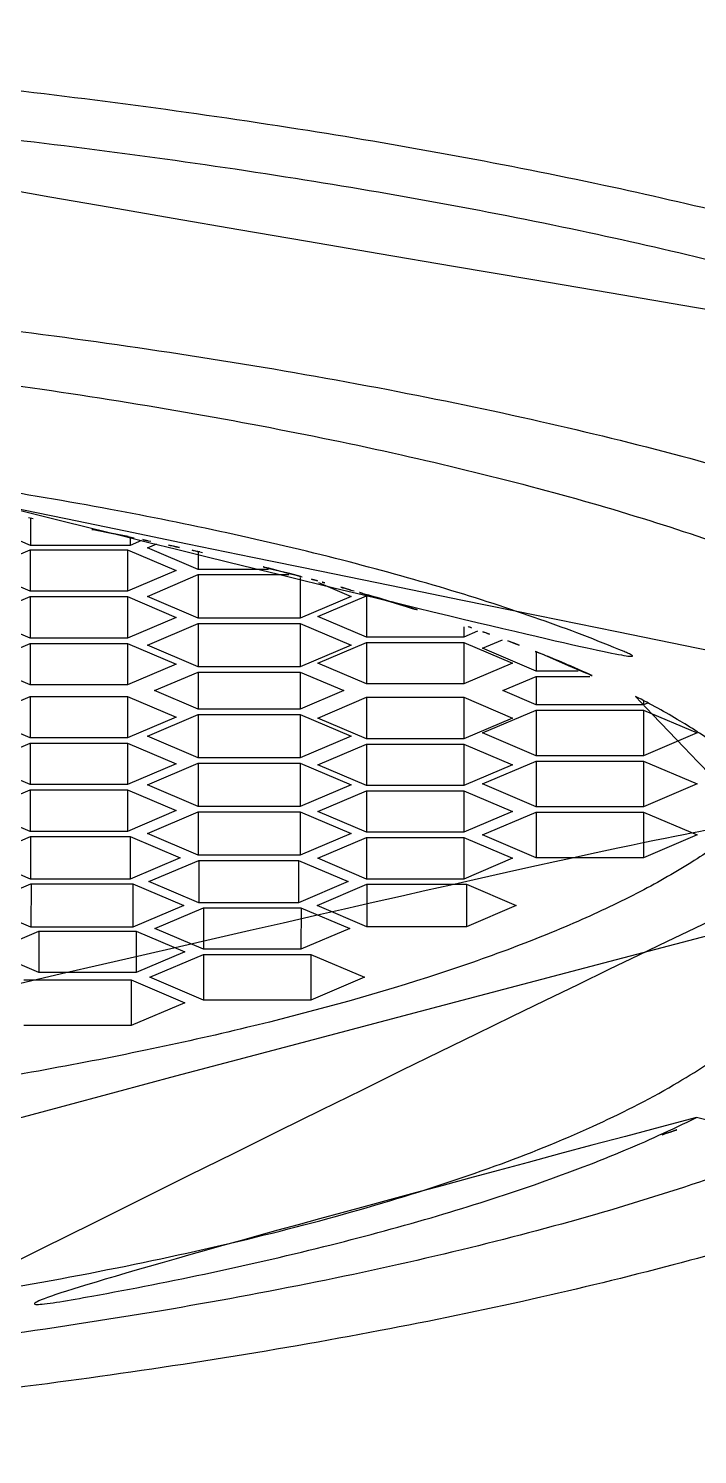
# Model space of a CAD drawing. Extents: x 16296660632 to 16296672714, y -37409619871 to -37409617455.
# Drawn here: x 16296672256.95 to 16296672260.05, y -37409617796.85 to -37409617790.24 of the extents above; entities that cross this region are included whole.
import ezdxf

# ---------------------------------------------------------------- set-up
doc = ezdxf.new("R2010")
doc.units = 0
doc.header["$LTSCALE"] = 10
doc.header["$MEASUREMENT"] = 0
doc.layers.get('0').update_dxf_attribs({"linetype": 'CONTINUOUS'})
doc.layers.add('02___PRT_ALL_AXES', color=7, linetype='CONTINUOUS')

msp = doc.modelspace()

# ---------------------------------------------------------------- linework, layer by layer
at = {"color": 7, "linetype": 'Continuous'}
for p, q in [((16296672256.96315, -37409617792.509109), (16296672256.963209, -37409617792.635536)), ((16296672256.963209, -37409617792.635536), (16296672256.732269, -37409617792.537231)), ((16296672257.425091, -37409617792.635536), (16296672256.963209, -37409617792.635536)), ((16296672257.42507, -37409617792.602654), (16296672257.425091, -37409617792.635536)), ((16296672257.47735, -37409617792.613297), (16296672257.425091, -37409617792.635536)), ((16296672257.50456, -37409617792.646332), (16296672257.548229, -37409617792.627747)), ((16296672256.7355, -37409617792.752533), (16296672256.96126, -37409617792.656418)), ((16296672256.96126, -37409617792.656418), (16296672257.412781, -37409617792.656418)), ((16296672256.96126, -37409617792.656418), (16296672256.96126, -37409617792.848633)), ((16296672257.412781, -37409617792.656418), (16296672257.412781, -37409617792.848633)), ((16296672257.412781, -37409617792.656418), (16296672257.63854, -37409617792.752533)), ((16296672257.740681, -37409617792.746849), (16296672257.50456, -37409617792.646332)), ((16296672257.740681, -37409617792.666946), (16296672257.740681, -37409617792.746849)), ((16296672256.96126, -37409617792.848633), (16296672256.7355, -37409617792.752533)), ((16296672257.63854, -37409617792.752533), (16296672257.412781, -37409617792.848633)), ((16296672257.50456, -37409617792.871941), (16296672257.740681, -37409617792.771423)), ((16296672258.06669, -37409617792.746849), (16296672257.740681, -37409617792.746849)), ((16296672257.740681, -37409617792.771423), (16296672258.160391, -37409617792.771423)), ((16296672257.740681, -37409617792.771423), (16296672257.740681, -37409617792.97245)), ((16296672258.212919, -37409617792.785202), (16296672258.212919, -37409617792.97245)), ((16296672258.297251, -37409617792.80732), (16296672258.449039, -37409617792.871941)), ((16296672256.7355, -37409617792.969307), (16296672256.96126, -37409617792.873207)), ((16296672257.412781, -37409617792.848633), (16296672256.96126, -37409617792.848633)), ((16296672256.96126, -37409617792.873207), (16296672257.412781, -37409617792.873207)), ((16296672256.96126, -37409617792.873207), (16296672256.96126, -37409617793.065407)), ((16296672257.412781, -37409617792.873207), (16296672257.412781, -37409617793.065407)), ((16296672257.412781, -37409617792.873207), (16296672257.63854, -37409617792.969307)), ((16296672257.740681, -37409617792.97245), (16296672257.50456, -37409617792.871941)), ((16296672258.449039, -37409617792.871941), (16296672258.212919, -37409617792.97245)), ((16296672258.29434, -37409617792.964897), (16296672258.520109, -37409617792.868797)), ((16296672258.520109, -37409617792.865784), (16296672258.520109, -37409617793.060997)), ((16296672258.520109, -37409617792.868797), (16296672258.53161, -37409617792.868797)), ((16296672256.96126, -37409617793.065407), (16296672256.7355, -37409617792.969307)), ((16296672257.63854, -37409617792.969307), (16296672257.412781, -37409617793.065407)), ((16296672258.212919, -37409617792.97245), (16296672257.740681, -37409617792.97245)), ((16296672258.520109, -37409617793.060997), (16296672258.29434, -37409617792.964897)), ((16296672257.50456, -37409617793.097542), (16296672257.740681, -37409617792.997032)), ((16296672257.740681, -37409617792.997032), (16296672258.212919, -37409617792.997032)), ((16296672257.740681, -37409617792.997032), (16296672257.740681, -37409617793.198059)), ((16296672258.212919, -37409617792.997032), (16296672258.212919, -37409617793.198059)), ((16296672258.212919, -37409617792.997032), (16296672258.449039, -37409617793.097542)), ((16296672258.97163, -37409617793.012581), (16296672258.97163, -37409617793.060997)), ((16296672259.03495, -37409617793.03405), (16296672258.97163, -37409617793.060997)), ((16296672256.7355, -37409617793.186096), (16296672256.96126, -37409617793.089989)), ((16296672257.412781, -37409617793.065407), (16296672256.96126, -37409617793.065407)), ((16296672256.96126, -37409617793.089989), (16296672257.412781, -37409617793.089989)), ((16296672256.96126, -37409617793.089989), (16296672256.96126, -37409617793.282204)), ((16296672257.412781, -37409617793.089989), (16296672257.412781, -37409617793.282204)), ((16296672257.412781, -37409617793.089989), (16296672257.63854, -37409617793.186096)), ((16296672257.740681, -37409617793.198059), (16296672257.50456, -37409617793.097542)), ((16296672258.449039, -37409617793.097542), (16296672258.212919, -37409617793.198059)), ((16296672258.29434, -37409617793.181686), (16296672258.520109, -37409617793.085579)), ((16296672258.97163, -37409617793.060997), (16296672258.520109, -37409617793.060997)), ((16296672258.520109, -37409617793.085579), (16296672258.97163, -37409617793.085579)), ((16296672258.520109, -37409617793.085579), (16296672258.520109, -37409617793.277786)), ((16296672258.97163, -37409617793.085579), (16296672258.97163, -37409617793.277786)), ((16296672258.97163, -37409617793.085579), (16296672259.19739, -37409617793.181686)), ((16296672259.058229, -37409617793.112671), (16296672259.150721, -37409617793.073303)), ((16296672259.307119, -37409617793.21862), (16296672259.058229, -37409617793.112671)), ((16296672259.307119, -37409617793.131592), (16296672259.307119, -37409617793.21862)), ((16296672256.96126, -37409617793.282204), (16296672256.7355, -37409617793.186096)), ((16296672257.63854, -37409617793.186096), (16296672257.412781, -37409617793.282204)), ((16296672257.538151, -37409617793.308853), (16296672257.740681, -37409617793.222633)), ((16296672258.212919, -37409617793.198059), (16296672257.740681, -37409617793.198059)), ((16296672257.740681, -37409617793.222633), (16296672258.212919, -37409617793.222633)), ((16296672257.740681, -37409617793.222633), (16296672257.740681, -37409617793.395073)), ((16296672258.212919, -37409617793.222633), (16296672258.212919, -37409617793.395073)), ((16296672258.212919, -37409617793.222633), (16296672258.415449, -37409617793.308853)), ((16296672258.520109, -37409617793.277786), (16296672258.29434, -37409617793.181686)), ((16296672259.19739, -37409617793.181686), (16296672258.97163, -37409617793.277786)), ((16296672259.50135, -37409617793.21862), (16296672259.307119, -37409617793.21862)), ((16296672257.412781, -37409617793.282204), (16296672256.96126, -37409617793.282204)), ((16296672258.97163, -37409617793.277786), (16296672258.520109, -37409617793.277786)), ((16296672259.152889, -37409617793.308853), (16296672259.307119, -37409617793.243187)), ((16296672259.307119, -37409617793.243187), (16296672259.55621, -37409617793.243187)), ((16296672259.307119, -37409617793.243187), (16296672259.307119, -37409617793.374496)), ((16296672256.7355, -37409617793.431602), (16296672256.96126, -37409617793.335487)), ((16296672256.96126, -37409617793.335487), (16296672257.412781, -37409617793.335487)), ((16296672256.96126, -37409617793.335487), (16296672256.96126, -37409617793.52771)), ((16296672257.412781, -37409617793.335487), (16296672257.412781, -37409617793.52771)), ((16296672257.412781, -37409617793.335487), (16296672257.63854, -37409617793.431602)), ((16296672257.740681, -37409617793.395073), (16296672257.538151, -37409617793.308853)), ((16296672258.415449, -37409617793.308853), (16296672258.212919, -37409617793.395073)), ((16296672258.29434, -37409617793.436012), (16296672258.520109, -37409617793.339897)), ((16296672258.520109, -37409617793.339897), (16296672258.97163, -37409617793.339897)), ((16296672258.520109, -37409617793.339897), (16296672258.520109, -37409617793.532112)), ((16296672258.97163, -37409617793.339897), (16296672258.97163, -37409617793.532112)), ((16296672258.97163, -37409617793.339897), (16296672259.19739, -37409617793.436012)), ((16296672259.307119, -37409617793.374496), (16296672259.152889, -37409617793.308853)), ((16296672259.80489, -37409617793.355957), (16296672259.80489, -37409617793.374496)), ((16296672259.82259, -37409617793.366966), (16296672259.80489, -37409617793.374496)), ((16296672256.96126, -37409617793.52771), (16296672256.7355, -37409617793.431602)), ((16296672257.63854, -37409617793.431602), (16296672257.412781, -37409617793.52771)), ((16296672257.50456, -37409617793.520157), (16296672257.740681, -37409617793.41964)), ((16296672258.212919, -37409617793.395073), (16296672257.740681, -37409617793.395073)), ((16296672257.740681, -37409617793.41964), (16296672258.212919, -37409617793.41964)), ((16296672257.740681, -37409617793.41964), (16296672257.740681, -37409617793.620667)), ((16296672258.212919, -37409617793.41964), (16296672258.212919, -37409617793.620667)), ((16296672258.212919, -37409617793.41964), (16296672258.449039, -37409617793.520157)), ((16296672259.058229, -37409617793.505028), (16296672259.307119, -37409617793.399078)), ((16296672259.80489, -37409617793.374496), (16296672259.307119, -37409617793.374496)), ((16296672259.307119, -37409617793.399078), (16296672259.80489, -37409617793.399078)), ((16296672259.307119, -37409617793.399078), (16296672259.307119, -37409617793.610977)), ((16296672259.80489, -37409617793.399078), (16296672259.80489, -37409617793.610977)), ((16296672259.80489, -37409617793.399078), (16296672260.05378, -37409617793.505028)), ((16296672258.520109, -37409617793.532112), (16296672258.29434, -37409617793.436012)), ((16296672259.19739, -37409617793.436012), (16296672258.97163, -37409617793.532112)), ((16296672256.7355, -37409617793.648392), (16296672256.96126, -37409617793.552277)), ((16296672257.412781, -37409617793.52771), (16296672256.96126, -37409617793.52771)), ((16296672256.96126, -37409617793.552277), (16296672257.412781, -37409617793.552277)), ((16296672256.96126, -37409617793.552277), (16296672256.96126, -37409617793.744492)), ((16296672257.412781, -37409617793.552277), (16296672257.412781, -37409617793.744492)), ((16296672257.412781, -37409617793.552277), (16296672257.63854, -37409617793.648392)), ((16296672257.740681, -37409617793.620667), (16296672257.50456, -37409617793.520157)), ((16296672258.449039, -37409617793.520157), (16296672258.212919, -37409617793.620667)), ((16296672258.29434, -37409617793.652786), (16296672258.520109, -37409617793.556686)), ((16296672258.97163, -37409617793.532112), (16296672258.520109, -37409617793.532112)), ((16296672258.520109, -37409617793.556686), (16296672258.97163, -37409617793.556686)), ((16296672258.520109, -37409617793.556686), (16296672258.520109, -37409617793.748901)), ((16296672258.97163, -37409617793.556686), (16296672258.97163, -37409617793.748901)), ((16296672258.97163, -37409617793.556686), (16296672259.19739, -37409617793.652786)), ((16296672259.307119, -37409617793.610977), (16296672259.058229, -37409617793.505028)), ((16296672260.05378, -37409617793.505028), (16296672259.80489, -37409617793.610977)), ((16296672258.212919, -37409617793.620667), (16296672257.740681, -37409617793.620667)), ((16296672259.80489, -37409617793.610977), (16296672259.307119, -37409617793.610977)), ((16296672256.96126, -37409617793.744492), (16296672256.7355, -37409617793.648392)), ((16296672257.63854, -37409617793.648392), (16296672257.412781, -37409617793.744492)), ((16296672257.50456, -37409617793.745758), (16296672257.740681, -37409617793.645248)), ((16296672257.740681, -37409617793.645248), (16296672258.212919, -37409617793.645248)), ((16296672257.740681, -37409617793.645248), (16296672257.740681, -37409617793.846283)), ((16296672258.212919, -37409617793.645248), (16296672258.212919, -37409617793.846283)), ((16296672258.212919, -37409617793.645248), (16296672258.449039, -37409617793.745758)), ((16296672258.520109, -37409617793.748901), (16296672258.29434, -37409617793.652786)), ((16296672259.19739, -37409617793.652786), (16296672258.97163, -37409617793.748901)), ((16296672259.058229, -37409617793.741501), (16296672259.307119, -37409617793.635551)), ((16296672259.307119, -37409617793.635551), (16296672259.80489, -37409617793.635551)), ((16296672259.307119, -37409617793.635551), (16296672259.307119, -37409617793.84745)), ((16296672259.80489, -37409617793.635551), (16296672259.80489, -37409617793.84745)), ((16296672259.80489, -37409617793.635551), (16296672260.05378, -37409617793.741501)), ((16296672257.412781, -37409617793.744492), (16296672256.96126, -37409617793.744492)), ((16296672257.740681, -37409617793.846283), (16296672257.50456, -37409617793.745758)), ((16296672258.449039, -37409617793.745758), (16296672258.212919, -37409617793.846283)), ((16296672258.97163, -37409617793.748901), (16296672258.520109, -37409617793.748901)), ((16296672259.307119, -37409617793.84745), (16296672259.058229, -37409617793.741501)), ((16296672260.05378, -37409617793.741501), (16296672259.80489, -37409617793.84745)), ((16296672256.7355, -37409617793.865173), (16296672256.96126, -37409617793.769073)), ((16296672256.96126, -37409617793.769073), (16296672257.412781, -37409617793.769073)), ((16296672256.96126, -37409617793.769073), (16296672256.96126, -37409617793.961281)), ((16296672257.412781, -37409617793.769073), (16296672257.412781, -37409617793.961281)), ((16296672257.412781, -37409617793.769073), (16296672257.63854, -37409617793.865173)), ((16296672258.29434, -37409617793.869583), (16296672258.520109, -37409617793.773483)), ((16296672258.520109, -37409617793.773483), (16296672258.97163, -37409617793.773483)), ((16296672258.520109, -37409617793.773483), (16296672258.520109, -37409617793.965691)), ((16296672258.97163, -37409617793.773483), (16296672258.97163, -37409617793.965691)), ((16296672258.97163, -37409617793.773483), (16296672259.19739, -37409617793.869583)), ((16296672256.96126, -37409617793.961281), (16296672256.7355, -37409617793.865173)), ((16296672257.63854, -37409617793.865173), (16296672257.412781, -37409617793.961281)), ((16296672257.50456, -37409617793.971359), (16296672257.740681, -37409617793.87085)), ((16296672258.212919, -37409617793.846283), (16296672257.740681, -37409617793.846283)), ((16296672257.740681, -37409617793.87085), (16296672258.212919, -37409617793.87085)), ((16296672257.740681, -37409617793.87085), (16296672257.740681, -37409617794.071877)), ((16296672258.212919, -37409617793.87085), (16296672258.212919, -37409617794.071877)), ((16296672258.212919, -37409617793.87085), (16296672258.449039, -37409617793.971359)), ((16296672258.520109, -37409617793.965691), (16296672258.29434, -37409617793.869583)), ((16296672259.19739, -37409617793.869583), (16296672258.97163, -37409617793.965691)), ((16296672259.058229, -37409617793.977966), (16296672259.307119, -37409617793.872017)), ((16296672259.80489, -37409617793.84745), (16296672259.307119, -37409617793.84745)), ((16296672259.307119, -37409617793.872017), (16296672259.80489, -37409617793.872017)), ((16296672259.307119, -37409617793.872017), (16296672259.307119, -37409617794.083923)), ((16296672259.80489, -37409617793.872017), (16296672259.80489, -37409617794.083923)), ((16296672259.80489, -37409617793.872017), (16296672260.05378, -37409617793.977966)), ((16296672257.412781, -37409617793.961281), (16296672256.96126, -37409617793.961281)), ((16296672256.732269, -37409617794.083893), (16296672256.963209, -37409617793.98558)), ((16296672256.96311, -37409617793.98558), (16296672256.963209, -37409617794.182198)), ((16296672256.963209, -37409617793.98558), (16296672257.425091, -37409617793.98558)), ((16296672257.42499, -37409617793.98558), (16296672257.425091, -37409617794.182198)), ((16296672257.425091, -37409617793.98558), (16296672257.656031, -37409617794.083893)), ((16296672257.740681, -37409617794.071877), (16296672257.50456, -37409617793.971359)), ((16296672258.449039, -37409617793.971359), (16296672258.212919, -37409617794.071877)), ((16296672258.29434, -37409617794.086372), (16296672258.520109, -37409617793.990257)), ((16296672258.97163, -37409617793.965691), (16296672258.520109, -37409617793.965691)), ((16296672258.520109, -37409617793.990257), (16296672258.97163, -37409617793.990257)), ((16296672258.520109, -37409617793.990257), (16296672258.520109, -37409617794.182472)), ((16296672258.97163, -37409617793.990257), (16296672258.97163, -37409617794.182472)), ((16296672258.97163, -37409617793.990257), (16296672259.19739, -37409617794.086372)), ((16296672259.307119, -37409617794.083923), (16296672259.058229, -37409617793.977966)), ((16296672260.05378, -37409617793.977966), (16296672259.80489, -37409617794.083923)), ((16296672256.963209, -37409617794.182198), (16296672256.732269, -37409617794.083893)), ((16296672257.656031, -37409617794.083893), (16296672257.425091, -37409617794.182198)), ((16296672257.51169, -37409617794.194489), (16296672257.74263, -37409617794.096184)), ((16296672258.212919, -37409617794.071877), (16296672257.740681, -37409617794.071877)), ((16296672257.742531, -37409617794.096184), (16296672257.74263, -37409617794.292793)), ((16296672257.74263, -37409617794.096184), (16296672258.20451, -37409617794.096184)), ((16296672258.204411, -37409617794.096184), (16296672258.20451, -37409617794.292793)), ((16296672258.20451, -37409617794.096184), (16296672258.43545, -37409617794.194489)), ((16296672258.520109, -37409617794.182472), (16296672258.29434, -37409617794.086372)), ((16296672259.19739, -37409617794.086372), (16296672258.97163, -37409617794.182472)), ((16296672259.80489, -37409617794.083923), (16296672259.307119, -37409617794.083923)), ((16296672256.728809, -37409617794.305023), (16296672256.96493, -37409617794.204514)), ((16296672257.425091, -37409617794.182198), (16296672256.963209, -37409617794.182198)), ((16296672256.96493, -37409617794.204514), (16296672257.43717, -37409617794.204514)), ((16296672256.965031, -37409617794.204514), (16296672256.96493, -37409617794.405533)), ((16296672257.437269, -37409617794.204514), (16296672257.43717, -37409617794.405533)), ((16296672257.43717, -37409617794.204514), (16296672257.67329, -37409617794.305023)), ((16296672257.74263, -37409617794.292793), (16296672257.51169, -37409617794.194489)), ((16296672258.43545, -37409617794.194489), (16296672258.20451, -37409617794.292793)), ((16296672258.291109, -37409617794.305077), (16296672258.522051, -37409617794.206772)), ((16296672258.97163, -37409617794.182472), (16296672258.520109, -37409617794.182472)), ((16296672258.521959, -37409617794.206772), (16296672258.522051, -37409617794.403397)), ((16296672258.522051, -37409617794.206772), (16296672258.983931, -37409617794.206772)), ((16296672258.983841, -37409617794.206772), (16296672258.983931, -37409617794.403397)), ((16296672258.983931, -37409617794.206772), (16296672259.21487, -37409617794.305077)), ((16296672258.20451, -37409617794.292793), (16296672257.74263, -37409617794.292793)), ((16296672256.96493, -37409617794.405533), (16296672256.728809, -37409617794.305023)), ((16296672257.67329, -37409617794.305023), (16296672257.43717, -37409617794.405533)), ((16296672257.53931, -37409617794.411209), (16296672257.76507, -37409617794.315109)), ((16296672257.76507, -37409617794.315109), (16296672258.216591, -37409617794.315109)), ((16296672257.76516, -37409617794.315109), (16296672257.76507, -37409617794.507317)), ((16296672258.21669, -37409617794.315109), (16296672258.216591, -37409617794.507317)), ((16296672258.216591, -37409617794.315109), (16296672258.44235, -37409617794.411209)), ((16296672258.522051, -37409617794.403397), (16296672258.291109, -37409617794.305077)), ((16296672259.21487, -37409617794.305077), (16296672258.983931, -37409617794.403397)), ((16296672256.775419, -37409617794.5196), (16296672257.001181, -37409617794.4235)), ((16296672257.43717, -37409617794.405533), (16296672256.96493, -37409617794.405533)), ((16296672257.001181, -37409617794.4235), (16296672257.4527, -37409617794.4235)), ((16296672257.00128, -37409617794.4235), (16296672257.001181, -37409617794.615707)), ((16296672257.452801, -37409617794.4235), (16296672257.4527, -37409617794.615707)), ((16296672257.4527, -37409617794.4235), (16296672257.678459, -37409617794.5196)), ((16296672257.76507, -37409617794.507317), (16296672257.53931, -37409617794.411209)), ((16296672258.44235, -37409617794.411209), (16296672258.216591, -37409617794.507317)), ((16296672258.983931, -37409617794.403397), (16296672258.522051, -37409617794.403397)), ((16296672257.001181, -37409617794.615707), (16296672256.775419, -37409617794.5196)), ((16296672257.678459, -37409617794.5196), (16296672257.4527, -37409617794.615707)), ((16296672257.51618, -37409617794.63784), (16296672257.76507, -37409617794.531891)), ((16296672258.216591, -37409617794.507317), (16296672257.76507, -37409617794.507317)), ((16296672257.76507, -37409617794.531891), (16296672258.26284, -37409617794.531891)), ((16296672257.765169, -37409617794.531891), (16296672257.76507, -37409617794.74379)), ((16296672258.262951, -37409617794.531891), (16296672258.26284, -37409617794.74379)), ((16296672258.26284, -37409617794.531891), (16296672258.51173, -37409617794.63784)), ((16296672257.4527, -37409617794.615707), (16296672257.001181, -37409617794.615707)), ((16296672256.93181, -37409617794.650131), (16296672257.429581, -37409617794.650131)), ((16296672257.42968, -37409617794.650131), (16296672257.429581, -37409617794.862022)), ((16296672257.429581, -37409617794.650131), (16296672257.678459, -37409617794.756081)), ((16296672257.76507, -37409617794.74379), (16296672257.51618, -37409617794.63784)), ((16296672258.51173, -37409617794.63784), (16296672258.26284, -37409617794.74379)), ((16296672257.678459, -37409617794.756081), (16296672257.429581, -37409617794.862022)), ((16296672258.26284, -37409617794.74379), (16296672257.76507, -37409617794.74379)), ((16296672257.429581, -37409617794.862022), (16296672256.93181, -37409617794.862022)), ((16296672260.2363, -37409617795.333458), (16296672260.049749, -37409617795.287514))]:
    msp.add_line(p, q, dxfattribs=at)
msp.add_arc((16296672256.85998, -37409617786.347473), 9.515985, 288.5742877, 289.7081493, dxfattribs=at)
for points, knots in [([(16296672262.67605, -37409617791.976372), (16296672262.551189, -37409617791.90844), (16296672262.28186, -37409617791.776161), (16296672261.84523, -37409617791.595078), (16296672261.357109, -37409617791.422028), (16296672260.614719, -37409617791.195267), (16296672259.575371, -37409617790.942833), (16296672258.209579, -37409617790.693573), (16296672256.712179, -37409617790.49395), (16296672255.11359, -37409617790.348213), (16296672253.446301, -37409617790.259491), (16296672252.31522, -37409617790.2397), (16296672251.74423, -37409617790.2397)], [0, 0, 0, 0, 0.03824403, 0.08064495, 0.12711164, 0.17752048, 0.28943422, 0.41462468, 0.55089017, 0.69572152, 0.84638099, 1, 1, 1, 1]), ([(16296672240.9013, -37409617792.186089), (16296672241.025511, -37409617792.118828), (16296672241.29331, -37409617791.987869), (16296672241.72724, -37409617791.808571), (16296672242.21208, -37409617791.63723), (16296672242.949039, -37409617791.412773), (16296672243.98028, -37409617791.16288), (16296672245.334949, -37409617790.916161), (16296672246.819679, -37409617790.718567), (16296672248.4044, -37409617790.574333), (16296672250.056999, -37409617790.486526), (16296672251.743919, -37409617790.457047), (16296672253.43084, -37409617790.486511), (16296672255.08346, -37409617790.574287), (16296672256.668209, -37409617790.718513), (16296672258.152981, -37409617790.916077), (16296672259.50771, -37409617791.162788), (16296672260.539, -37409617791.412651), (16296672261.275999, -37409617791.637108), (16296672261.76088, -37409617791.808441), (16296672262.194851, -37409617791.987732), (16296672262.462681, -37409617792.118683), (16296672262.586889, -37409617792.185951)], [0, 0, 0, 0, 0.01915891, 0.04039278, 0.06365382, 0.08887869, 0.14485956, 0.20745606, 0.27557055, 0.34795144, 0.42323684, 0.49999254, 0.57674851, 0.65203471, 0.72441692, 0.79253321, 0.85513194, 0.91111542, 0.93634162, 0.95960417, 0.98083985, 1, 1, 1, 1]), ([(16296672240.88862, -37409617793.412376), (16296672240.970671, -37409617793.332764), (16296672241.16382, -37409617793.176964), (16296672241.503401, -37409617792.966568), (16296672241.91181, -37409617792.763733), (16296672242.386459, -37409617792.569771), (16296672242.924459, -37409617792.38588), (16296672243.522301, -37409617792.213379), (16296672244.176001, -37409617792.053436), (16296672245.143419, -37409617791.852859), (16296672246.45879, -37409617791.645111), (16296672248.13892, -37409617791.466316), (16296672249.916809, -37409617791.356972), (16296672251.74423, -37409617791.32016), (16296672253.571659, -37409617791.356972), (16296672255.349541, -37409617791.466316), (16296672257.029671, -37409617791.645111), (16296672258.345039, -37409617791.852859), (16296672259.31246, -37409617792.053436), (16296672259.96616, -37409617792.213379), (16296672260.563999, -37409617792.38588), (16296672261.101999, -37409617792.569771), (16296672261.576651, -37409617792.763741), (16296672261.98505, -37409617792.966583), (16296672262.32464, -37409617793.176971), (16296672262.51778, -37409617793.332771), (16296672262.59984, -37409617793.412376)], [0, 0, 0, 0, 0.01530245, 0.03306711, 0.05338385, 0.0762633, 0.10165059, 0.12944682, 0.15951849, 0.19170477, 0.26166257, 0.33765055, 0.41777421, 0.50000012, 0.58222603, 0.66234967, 0.73833764, 0.80829541, 0.84048167, 0.87055332, 0.89834953, 0.9237368, 0.94661622, 0.96693294, 0.98469757, 1, 1, 1, 1]), ([(16296672261.705931, -37409617793.44635), (16296672261.628531, -37409617793.373802), (16296672261.44763, -37409617793.231949), (16296672261.131491, -37409617793.040268), (16296672260.753031, -37409617792.855553), (16296672260.3146, -37409617792.678947), (16296672259.818859, -37409617792.511627), (16296672259.26903, -37409617792.354698), (16296672258.668699, -37409617792.209251), (16296672257.7817, -37409617792.026993), (16296672256.577141, -37409617791.838203), (16296672255.03989, -37409617791.675743), (16296672253.414419, -37409617791.576424), (16296672252.305639, -37409617791.554207), (16296672251.74423, -37409617791.554207)], [0, 0, 0, 0, 0.03096888, 0.06683287, 0.10776639, 0.15376807, 0.20472562, 0.26043634, 0.32063508, 0.38500293, 0.52474188, 0.67635868, 0.83610868, 1, 1, 1, 1]), ([(16296672256.12093, -37409617792.277344), (16296672256.526501, -37409617792.331009), (16296672257.294069, -37409617792.450546), (16296672258.215981, -37409617792.648491), (16296672258.877371, -37409617792.830406), (16296672259.313061, -37409617792.970818), (16296672259.70303, -37409617793.119019), (16296672259.943979, -37409617793.228233), (16296672260.05571, -37409617793.284576)], [0, 0, 0, 0, 0.30099996, 0.57127191, 0.69320035, 0.80555661, 0.90793363, 1, 1, 1, 1]), ([(16296672256.000839, -37409617796.401443), (16296672256.5259, -37409617796.342743), (16296672257.292049, -37409617796.238319), (16296672258.27725, -37409617796.056763), (16296672258.9468, -37409617795.909279), (16296672259.561331, -37409617795.748138), (16296672260.11624, -37409617795.57457), (16296672260.60743, -37409617795.389954), (16296672261.03142, -37409617795.195671), (16296672261.38538, -37409617794.993088), (16296672261.667259, -37409617794.783157), (16296672261.875589, -37409617794.566452), (16296672261.98909, -37409617794.372963), (16296672262.03451, -37409617794.218941), (16296672262.047409, -37409617794.106216), (16296672262.039921, -37409617793.993439), (16296672262.001949, -37409617793.839569), (16296672261.897751, -37409617793.645439), (16296672261.776251, -37409617793.51226), (16296672261.705931, -37409617793.44635)], [0, 0, 0, 0, 0.21112192, 0.3087741, 0.40026764, 0.48503094, 0.56257149, 0.63250696, 0.69458809, 0.7487487, 0.79519999, 0.8345727, 0.86818586, 0.88356227, 0.89845236, 0.91328412, 0.92849126, 0.96148767, 1, 1, 1, 1]), ([(16296672262.576389, -37409617794.792397), (16296672262.492229, -37409617794.871277), (16296672262.295521, -37409617795.025543), (16296672261.951759, -37409617795.233978), (16296672261.54022, -37409617795.434853), (16296672261.06349, -37409617795.626862), (16296672260.524441, -37409617795.80883), (16296672259.926559, -37409617795.979462), (16296672259.273781, -37409617796.137619), (16296672258.30928, -37409617796.335823), (16296672256.999479, -37409617796.541092), (16296672255.327909, -37409617796.717743), (16296672253.560381, -37409617796.82576), (16296672251.74424, -37409617796.862106), (16296672249.928089, -37409617796.82576), (16296672248.16057, -37409617796.717743), (16296672246.488991, -37409617796.541092), (16296672245.179199, -37409617796.335823), (16296672244.214689, -37409617796.137619), (16296672243.561899, -37409617795.979462), (16296672242.964029, -37409617795.80883), (16296672242.42498, -37409617795.626869), (16296672241.94824, -37409617795.43486), (16296672241.536711, -37409617795.233994), (16296672241.19294, -37409617795.025551), (16296672240.996229, -37409617794.871277), (16296672240.912069, -37409617794.792412)], [0, 0, 0, 0, 0.01548348, 0.03341802, 0.05388341, 0.0768844, 0.10236261, 0.13021796, 0.16031734, 0.19250082, 0.2623699, 0.33817652, 0.41805374, 0.49999971, 0.5819457, 0.66182295, 0.73762962, 0.80749877, 0.83968229, 0.86978171, 0.8976371, 0.92311536, 0.9461164, 0.96658183, 0.98451646, 1, 1, 1, 1]), ([(16296672260.049749, -37409617795.287514), (16296672259.93512, -37409617795.345093), (16296672259.68762, -37409617795.456619), (16296672259.286699, -37409617795.607597), (16296672258.83823, -37409617795.750397), (16296672258.156771, -37409617795.935043), (16296672257.20672, -37409617796.134857), (16296672256.415819, -37409617796.254402), (16296672255.99798, -37409617796.307709)], [0, 0, 0, 0, 0.09174426, 0.19394137, 0.30624177, 0.42821526, 0.69874929, 1, 1, 1, 1])]:
    msp.add_open_spline(points, degree=3, knots=knots, dxfattribs=at)
at = {"layer": '02___PRT_ALL_AXES', "color": 7, "linetype": 'Continuous'}
for p, q in [((16296672256.95348, -37409617792.507111), (16296672256.96903, -37409617792.50988)), ((16296672256.96903, -37409617792.50988), (16296672256.975519, -37409617792.51104)), ((16296672257.415689, -37409617792.595123), (16296672257.434999, -37409617792.599068)), ((16296672257.434999, -37409617792.599068), (16296672257.44273, -37409617792.600647)), ((16296672257.508051, -37409617792.614197), (16296672257.52067, -37409617792.616837)), ((16296672257.748131, -37409617792.666313), (16296672257.76033, -37409617792.669067)), ((16296672258.216249, -37409617792.77977), (16296672258.222309, -37409617792.781349)), ((16296672258.447981, -37409617792.842628), (16296672258.463341, -37409617792.846977)), ((16296672258.50297, -37409617792.858292), (16296672258.520201, -37409617792.863258)), ((16296672258.520201, -37409617792.863258), (16296672258.525909, -37409617792.864906)), ((16296672259.00025, -37409617793.015137), (16296672259.00762, -37409617793.0177)), ((16296672259.34724, -37409617793.144997), (16296672259.357121, -37409617793.149002))]:
    msp.add_line(p, q, dxfattribs=at)
for centre, radius, start, end in [((16296672253.628599, -37409617811.226929), 19.012792, 78.5106592, 79.8610969), ((16296672253.974529, -37409617809.49369), 17.245381, 78.1765241, 78.3981815), ((16296672254.094851, -37409617808.920937), 16.660135, 77.6683858, 78.1336584), ((16296672254.240879, -37409617808.250069), 15.973546, 77.316482, 77.6661572), ((16296672254.583481, -37409617806.746452), 14.431395, 75.4202882, 77.2830787), ((16296672255.01895, -37409617805.034103), 12.664575, 75.0196015, 75.3485108), ((16296672255.09882, -37409617804.735039), 12.355026, 74.8527004, 75.0189681), ((16296672255.20462, -37409617804.345253), 11.951129, 74.2532924, 74.853975), ((16296672255.37418, -37409617803.741638), 11.324161, 73.9609494, 74.1694996), ((16296672256.252081, -37409617800.939934), 8.387772, 70.874351, 71.0353667), ((16296672256.35313, -37409617800.64975), 8.0805, 70.1930952, 70.8219927), ((16296672256.55912, -37409617800.07785), 7.472635, 69.0715413, 70.1931981), ((16296672256.818199, -37409617799.396896), 6.74407, 67.9755865, 69.0608473)]:
    msp.add_arc(centre, radius, start, end, dxfattribs=at)
for points, knots in [([(16296672258.525909, -37409617792.864906), (16296672258.56513, -37409617792.876266), (16296672258.71665, -37409617792.921097), (16296672258.867149, -37409617792.969368), (16296672258.97797, -37409617793.007446)], [0, 0, 0, 0, 0.25843922, 1, 1, 1, 1]), ([(16296672259.357121, -37409617793.149002), (16296672259.393709, -37409617793.163887), (16296672259.532249, -37409617793.221764), (16296672259.668591, -37409617793.285049), (16296672259.76705, -37409617793.335548)], [0, 0, 0, 0, 0.26305147, 1, 1, 1, 1]), ([(16296672259.76705, -37409617793.335548), (16296672259.83709, -37409617793.371468), (16296672259.968889, -37409617793.443817), (16296672260.149599, -37409617793.56031), (16296672260.303261, -37409617793.679268), (16296672260.429449, -37409617793.80043), (16296672260.52775, -37409617793.923683), (16296672260.59763, -37409617794.048973), (16296672260.638321, -37409617794.176048), (16296672260.64537, -37409617794.262039), (16296672260.643881, -37409617794.303833)], [0, 0, 0, 0, 0.17215664, 0.32858398, 0.46974247, 0.59650933, 0.7103068, 0.81329672, 0.9085438, 1, 1, 1, 1]), ([(16296672253.553671, -37409617795.448929), (16296672253.95999, -37409617795.428177), (16296672254.75293, -37409617795.373512), (16296672255.726629, -37409617795.26828), (16296672256.468491, -37409617795.162933), (16296672256.99165, -37409617795.075897), (16296672257.488279, -37409617794.980019), (16296672258.09247, -37409617794.845192), (16296672258.65242, -37409617794.692993), (16296672259.161551, -37409617794.518188), (16296672259.49118, -37409617794.386147), (16296672259.781851, -37409617794.248741), (16296672260.03227, -37409617794.106644), (16296672260.24128, -37409617793.960426), (16296672260.359909, -37409617793.853821), (16296672260.41065, -37409617793.799713)], [0, 0, 0, 0, 0.17061175, 0.33321805, 0.41056667, 0.48480202, 0.55559466, 0.62263892, 0.74438394, 0.79865649, 0.84829961, 0.89321299, 0.93338294, 0.96889516, 1, 1, 1, 1]), ([(16296672260.643881, -37409617794.303833), (16296672260.642599, -37409617794.339783), (16296672260.63254, -37409617794.413094), (16296672260.595831, -37409617794.521133), (16296672260.537861, -37409617794.628098), (16296672260.42758, -37409617794.775726), (16296672260.23197, -37409617794.955353), (16296672259.929569, -37409617795.1539), (16296672259.551069, -37409617795.344276), (16296672259.09952, -37409617795.524879), (16296672258.578659, -37409617795.694107), (16296672257.9932, -37409617795.850304), (16296672257.348539, -37409617795.991951), (16296672256.39114, -37409617796.16433), (16296672255.0935, -37409617796.330177), (16296672253.451139, -37409617796.449913), (16296672252.319969, -37409617796.476707), (16296672251.74423, -37409617796.476707)], [0, 0, 0, 0, 0.01135023, 0.02317536, 0.0358262, 0.04958393, 0.08116013, 0.11898433, 0.16346004, 0.21463163, 0.27231793, 0.33618253, 0.40577291, 0.48054665, 0.64310568, 0.81831304, 1, 1, 1, 1])]:
    msp.add_open_spline(points, degree=3, knots=knots, dxfattribs=at)

doc.saveas('drawing.dxf')
